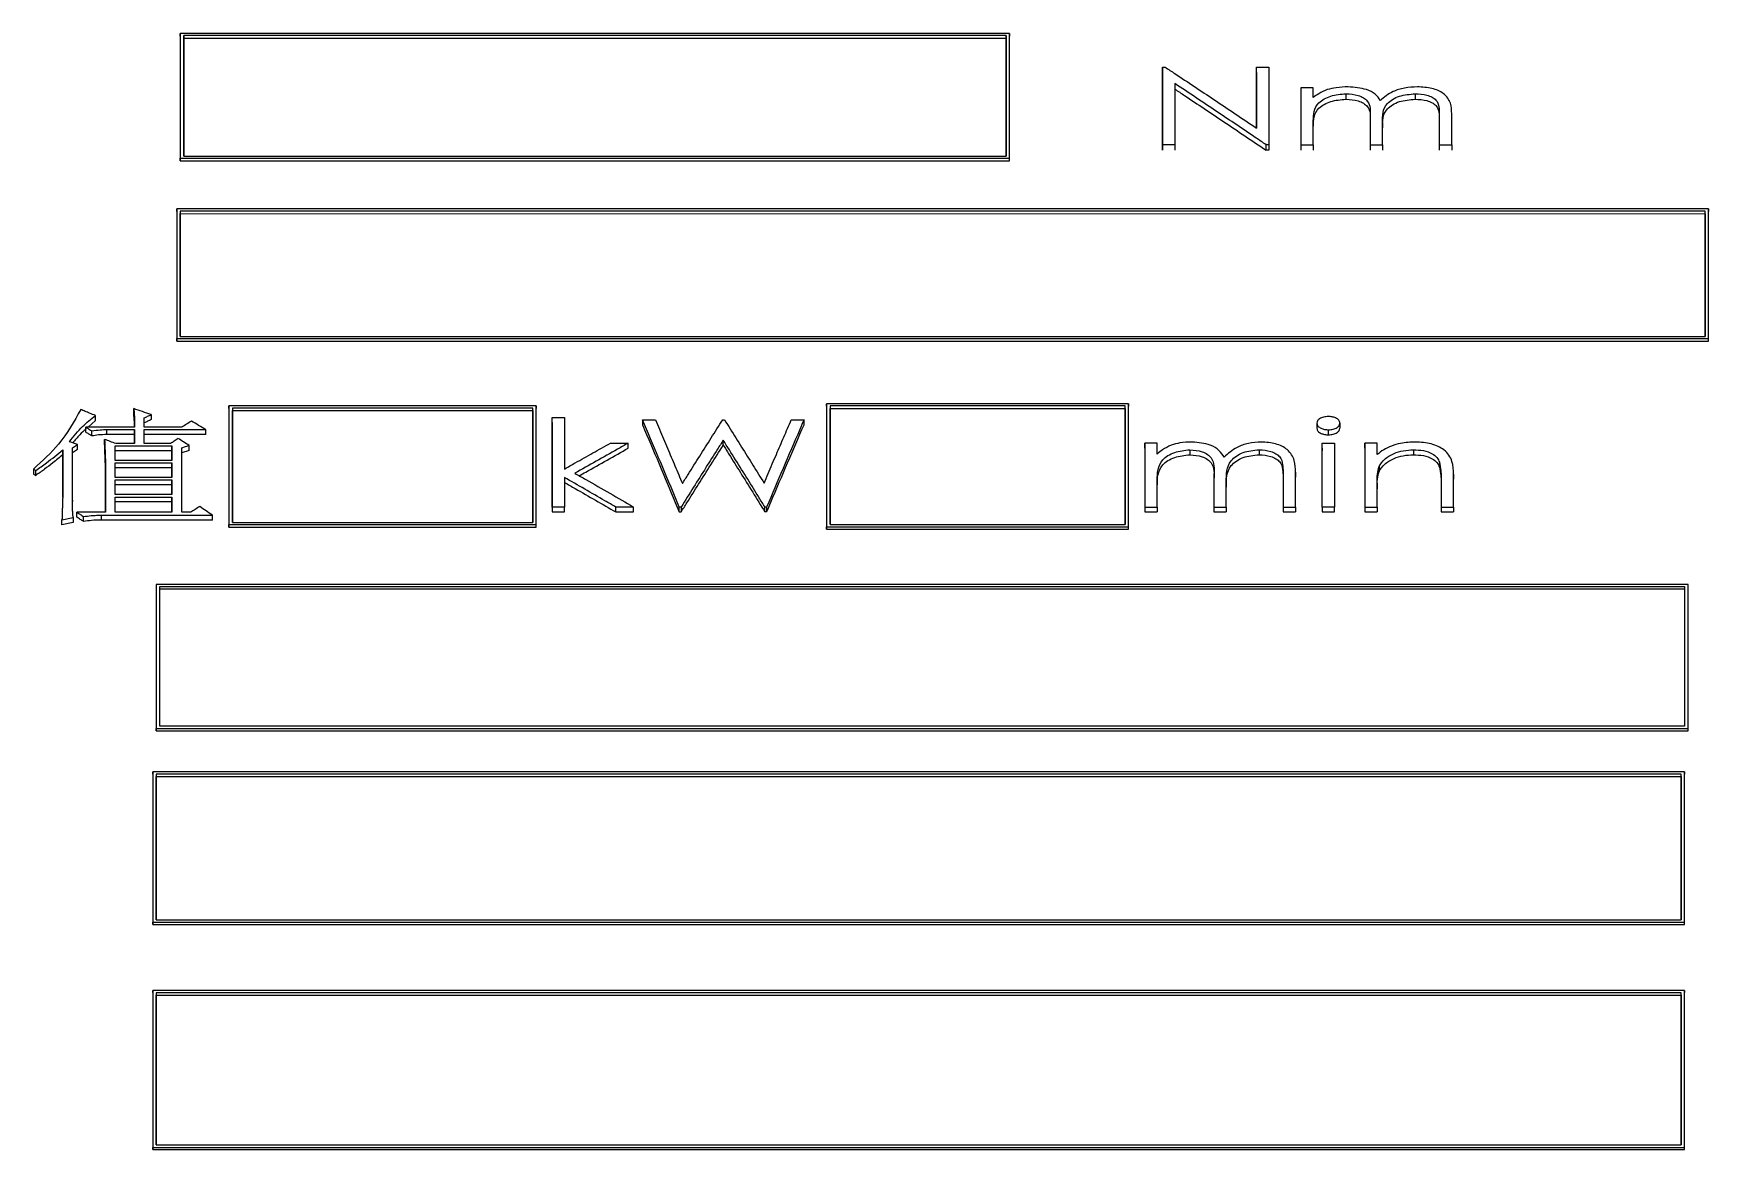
# Model space of a CAD drawing. Header units: millimetres. Extents: x 2278 to 4715, y 679 to 2402.
# Drawn here: x 2837.54 to 2861.74, y 2131.88 to 2148 of the extents above; entities that cross this region are included whole.
import ezdxf

# ---------------------------------------------------------------- set-up
doc = ezdxf.new("R2010")
doc.units = ezdxf.units.MM

msp = doc.modelspace()

# ---------------------------------------------------------------- linework, layer by layer
at = {"color": 7, "linetype": 'Continuous', "lineweight": 25}
for p, q in [((2839.656, 2147.962), (2839.656, 2148.002)), ((2851.638, 2148.002), (2839.656, 2148.002)), ((2839.656, 2147.962), (2839.656, 2146.165)), ((2851.588, 2147.975), (2839.706, 2147.975)), ((2839.706, 2147.935), (2839.706, 2147.975)), ((2839.706, 2147.935), (2851.588, 2147.935)), ((2851.588, 2147.975), (2851.588, 2147.935)), ((2851.638, 2148.002), (2851.638, 2147.962)), ((2851.638, 2146.164), (2851.638, 2147.962)), ((2853.848, 2146.395), (2853.848, 2147.516)), ((2853.848, 2147.516), (2853.848, 2147.437)), ((2853.848, 2147.516), (2853.886, 2147.516)), ((2853.848, 2147.437), (2853.848, 2146.317)), ((2855.207, 2146.636), (2855.207, 2147.516)), ((2855.207, 2147.516), (2855.386, 2147.516)), ((2855.207, 2147.437), (2855.207, 2147.516)), ((2855.207, 2147.437), (2855.207, 2146.636)), ((2855.386, 2147.516), (2855.386, 2146.395)), ((2854.028, 2147.278), (2854.028, 2146.395)), ((2855.848, 2147.218), (2855.848, 2146.395)), ((2855.848, 2147.218), (2855.848, 2147.139)), ((2856.028, 2147.218), (2855.848, 2147.218)), ((2855.848, 2147.139), (2855.848, 2146.317)), ((2856.028, 2147.076), (2856.028, 2147.218)), ((2856.5, 2147.132), (2856.5, 2147.053)), ((2857.501, 2147.132), (2857.501, 2147.053)), ((2856.028, 2146.395), (2856.028, 2146.743)), ((2856.028, 2146.743), (2856.028, 2146.665)), ((2856.848, 2146.815), (2856.848, 2146.395)), ((2856.848, 2146.815), (2856.848, 2146.737)), ((2857.028, 2146.395), (2857.028, 2146.717)), ((2857.028, 2146.717), (2857.028, 2146.639)), ((2857.848, 2146.843), (2857.848, 2146.395)), ((2857.848, 2146.843), (2857.848, 2146.765)), ((2857.848, 2146.765), (2857.848, 2146.317)), ((2858.028, 2146.395), (2858.028, 2146.843)), ((2858.028, 2146.765), (2858.028, 2146.843)), ((2853.848, 2146.317), (2853.848, 2146.395)), ((2854.028, 2146.395), (2853.848, 2146.395)), ((2854.028, 2146.395), (2854.028, 2146.317)), ((2855.346, 2146.317), (2855.346, 2146.395)), ((2855.386, 2146.395), (2855.346, 2146.395)), ((2855.386, 2146.395), (2855.386, 2146.317)), ((2855.848, 2146.395), (2855.848, 2146.317)), ((2855.848, 2146.395), (2856.028, 2146.395)), ((2856.028, 2146.395), (2856.028, 2146.317)), ((2856.848, 2146.395), (2856.848, 2146.317)), ((2856.848, 2146.395), (2857.028, 2146.395)), ((2857.028, 2146.395), (2857.028, 2146.317)), ((2857.848, 2146.395), (2857.848, 2146.317)), ((2857.848, 2146.395), (2858.028, 2146.395)), ((2858.028, 2146.395), (2858.028, 2146.317)), ((2839.656, 2146.165), (2839.656, 2146.203)), ((2839.656, 2146.203), (2851.638, 2146.203)), ((2839.656, 2146.165), (2851.638, 2146.164)), ((2839.706, 2146.232), (2851.588, 2146.231)), ((2851.638, 2146.164), (2851.638, 2146.203)), ((2855.386, 2146.317), (2855.346, 2146.317)), ((2839.606, 2145.429), (2839.606, 2145.467)), ((2861.739, 2145.467), (2839.606, 2145.467)), ((2861.689, 2145.438), (2839.656, 2145.438)), ((2839.656, 2145.4), (2861.689, 2145.399)), ((2861.689, 2145.399), (2861.689, 2145.438)), ((2861.739, 2145.467), (2861.739, 2145.429)), ((2861.739, 2143.559), (2861.739, 2145.429)), ((2839.606, 2144.047), (2839.606, 2143.559)), ((2839.606, 2143.559), (2839.606, 2143.596)), ((2839.606, 2143.596), (2861.739, 2143.596)), ((2839.606, 2143.559), (2861.739, 2143.559)), ((2839.656, 2143.626), (2861.689, 2143.626)), ((2861.739, 2143.559), (2861.739, 2143.596)), ((2838.985, 2142.511), (2838.985, 2142.584)), ((2839.233, 2142.497), (2839.233, 2142.424)), ((2840.359, 2142.587), (2840.359, 2142.623)), ((2840.359, 2142.623), (2840.359, 2140.908)), ((2844.799, 2142.623), (2840.359, 2142.623)), ((2840.359, 2142.587), (2840.359, 2140.873)), ((2844.749, 2142.592), (2840.409, 2142.592)), ((2840.409, 2142.592), (2840.409, 2140.94)), ((2840.409, 2140.94), (2840.409, 2142.556)), ((2840.409, 2142.556), (2844.749, 2142.556)), ((2844.749, 2140.94), (2844.749, 2142.592)), ((2844.749, 2142.556), (2844.749, 2142.592)), ((2844.749, 2142.556), (2844.749, 2140.94)), ((2844.799, 2140.908), (2844.799, 2142.623)), ((2844.799, 2142.623), (2844.799, 2142.587)), ((2844.799, 2140.873), (2844.799, 2142.587)), ((2848.996, 2142.618), (2848.996, 2142.654)), ((2848.996, 2142.654), (2848.996, 2140.876)), ((2853.358, 2142.654), (2848.996, 2142.654)), ((2848.996, 2142.618), (2848.996, 2140.841)), ((2853.308, 2142.623), (2849.046, 2142.623)), ((2849.046, 2142.623), (2849.046, 2140.908)), ((2849.046, 2140.908), (2849.046, 2142.587)), ((2849.046, 2142.587), (2853.308, 2142.587)), ((2853.308, 2140.908), (2853.308, 2142.623)), ((2853.308, 2142.587), (2853.308, 2142.623)), ((2853.308, 2142.587), (2853.308, 2140.908)), ((2853.358, 2140.876), (2853.358, 2142.654)), ((2853.358, 2142.654), (2853.358, 2142.617)), ((2853.358, 2140.841), (2853.358, 2142.617)), ((2838.995, 2142.315), (2838.292, 2142.315)), ((2838.292, 2142.242), (2838.292, 2142.315)), ((2838.433, 2142.41), (2838.326, 2142.315)), ((2838.379, 2142.188), (2838.379, 2142.261)), ((2838.433, 2142.41), (2838.433, 2142.483)), ((2838.595, 2142.281), (2838.995, 2142.281)), ((2838.595, 2142.209), (2838.595, 2142.281)), ((2838.995, 2142.281), (2838.995, 2142.078)), ((2838.995, 2142.209), (2838.995, 2142.281)), ((2839.136, 2142.315), (2839.136, 2142.449)), ((2839.677, 2142.315), (2839.136, 2142.315)), ((2839.136, 2142.281), (2840.023, 2142.281)), ((2839.136, 2142.078), (2839.136, 2142.281)), ((2840.023, 2142.209), (2840.023, 2142.281)), ((2845.028, 2141.162), (2845.028, 2142.454)), ((2845.028, 2142.381), (2845.028, 2142.454)), ((2845.028, 2142.454), (2845.207, 2142.454)), ((2845.028, 2142.381), (2845.028, 2141.091)), ((2845.207, 2142.454), (2845.207, 2141.711)), ((2846.335, 2142.422), (2846.335, 2142.349)), ((2846.335, 2142.422), (2846.521, 2142.422)), ((2847.494, 2142.422), (2847.52, 2142.422)), ((2848.485, 2142.422), (2848.669, 2142.422)), ((2848.669, 2142.349), (2848.669, 2142.422)), ((2856.079, 2142.373), (2856.079, 2142.301)), ((2856.245, 2142.278), (2856.245, 2142.205)), ((2856.412, 2142.373), (2856.412, 2142.301)), ((2838.098, 2142.017), (2838.173, 2142.064)), ((2838.098, 2141.334), (2838.098, 2142.017)), ((2838.173, 2141.992), (2838.173, 2142.064)), ((2838.563, 2142.067), (2838.563, 2142.139)), ((2838.995, 2142.209), (2838.595, 2142.209)), ((2838.714, 2142.044), (2839.536, 2142.044)), ((2838.714, 2141.833), (2838.714, 2142.044)), ((2838.995, 2142.078), (2838.725, 2142.078)), ((2838.995, 2142.078), (2838.995, 2142.209)), ((2840.023, 2142.209), (2839.136, 2142.209)), ((2839.515, 2142.078), (2839.136, 2142.078)), ((2839.536, 2142.044), (2839.536, 2141.833)), ((2839.536, 2141.972), (2839.536, 2142.044)), ((2839.677, 2141.086), (2839.677, 2142.017)), ((2839.785, 2141.979), (2839.785, 2142.051)), ((2845.872, 2142.085), (2846.13, 2142.085)), ((2846.13, 2142.013), (2846.13, 2142.085)), ((2847.502, 2142.056), (2847.502, 2142.128)), ((2853.592, 2142.085), (2853.592, 2141.162)), ((2853.592, 2142.013), (2853.592, 2142.085)), ((2853.771, 2142.085), (2853.592, 2142.085)), ((2853.592, 2142.013), (2853.592, 2141.091)), ((2853.771, 2141.926), (2853.771, 2142.085)), ((2856.156, 2141.162), (2856.156, 2142.085)), ((2856.156, 2142.013), (2856.156, 2142.085)), ((2856.156, 2142.085), (2856.335, 2142.085)), ((2856.156, 2142.013), (2856.156, 2141.972)), ((2856.335, 2142.085), (2856.335, 2141.162)), ((2856.771, 2142.085), (2856.771, 2141.162)), ((2856.771, 2142.013), (2856.771, 2142.085)), ((2856.951, 2142.085), (2856.771, 2142.085)), ((2856.771, 2142.013), (2856.771, 2141.091)), ((2856.951, 2141.92), (2856.951, 2142.085)), ((2837.957, 2141.99), (2837.957, 2141.306)), ((2837.957, 2141.918), (2837.957, 2141.99)), ((2837.957, 2141.306), (2837.957, 2141.918)), ((2838.173, 2141.992), (2838.098, 2141.945)), ((2838.574, 2141.854), (2838.574, 2141.086)), ((2838.574, 2141.782), (2838.574, 2141.854)), ((2838.574, 2141.086), (2838.574, 2141.782)), ((2839.536, 2141.972), (2838.714, 2141.972)), ((2839.536, 2141.833), (2838.714, 2141.833)), ((2838.714, 2141.799), (2839.536, 2141.799)), ((2838.714, 2141.588), (2838.714, 2141.799)), ((2839.536, 2141.833), (2839.536, 2141.972)), ((2839.536, 2141.799), (2839.536, 2141.588)), ((2839.536, 2141.728), (2839.536, 2141.799)), ((2839.785, 2141.979), (2839.677, 2141.945)), ((2854.244, 2141.989), (2854.244, 2141.917)), ((2855.245, 2141.989), (2855.245, 2141.917)), ((2857.475, 2141.989), (2857.475, 2141.917)), ((2857.852, 2141.808), (2857.852, 2141.736)), ((2837.535, 2141.711), (2837.568, 2141.69)), ((2837.535, 2141.711), (2837.535, 2141.639)), ((2837.535, 2141.639), (2837.568, 2141.619)), ((2837.568, 2141.619), (2837.568, 2141.69)), ((2839.536, 2141.728), (2838.714, 2141.728)), ((2839.536, 2141.588), (2838.714, 2141.588)), ((2838.714, 2141.553), (2839.536, 2141.553)), ((2838.714, 2141.341), (2838.714, 2141.553)), ((2839.536, 2141.588), (2839.536, 2141.728)), ((2839.536, 2141.553), (2839.536, 2141.341)), ((2839.536, 2141.482), (2839.536, 2141.553)), ((2845.207, 2141.589), (2845.207, 2141.162)), ((2853.771, 2141.162), (2853.771, 2141.552)), ((2853.771, 2141.552), (2853.771, 2141.481)), ((2854.592, 2141.633), (2854.592, 2141.162)), ((2854.592, 2141.633), (2854.592, 2141.562)), ((2854.592, 2141.562), (2854.592, 2141.091)), ((2854.771, 2141.162), (2854.771, 2141.523)), ((2854.771, 2141.523), (2854.771, 2141.451)), ((2855.592, 2141.665), (2855.592, 2141.162)), ((2855.592, 2141.665), (2855.592, 2141.593)), ((2855.592, 2141.593), (2855.592, 2141.091)), ((2855.771, 2141.162), (2855.771, 2141.664)), ((2855.771, 2141.664), (2855.771, 2141.592)), ((2856.978, 2141.745), (2856.978, 2141.674)), ((2857.874, 2141.598), (2857.874, 2141.162)), ((2857.874, 2141.598), (2857.874, 2141.527)), ((2857.874, 2141.527), (2857.874, 2141.091)), ((2858.053, 2141.572), (2858.053, 2141.644)), ((2858.053, 2141.162), (2858.053, 2141.635)), ((2858.053, 2141.635), (2858.053, 2141.564)), ((2839.536, 2141.482), (2838.714, 2141.482)), ((2839.536, 2141.341), (2838.714, 2141.341)), ((2838.714, 2141.306), (2839.536, 2141.306)), ((2838.714, 2141.086), (2838.714, 2141.306)), ((2839.536, 2141.341), (2839.536, 2141.482)), ((2839.536, 2141.306), (2839.536, 2141.086)), ((2839.536, 2141.235), (2839.536, 2141.306)), ((2856.951, 2141.507), (2856.951, 2141.435)), ((2856.951, 2141.162), (2856.951, 2141.497)), ((2856.951, 2141.497), (2856.951, 2141.426)), ((2838.098, 2141.263), (2838.098, 2141.243)), ((2838.574, 2141.086), (2838.163, 2141.086)), ((2838.163, 2141.015), (2838.163, 2141.086)), ((2838.52, 2140.973), (2838.52, 2141.044)), ((2839.536, 2141.235), (2838.714, 2141.235)), ((2839.536, 2141.086), (2838.714, 2141.086)), ((2839.536, 2141.086), (2839.536, 2141.235)), ((2839.807, 2141.086), (2839.677, 2141.086)), ((2840.121, 2140.973), (2840.121, 2141.044)), ((2845.028, 2141.162), (2845.028, 2141.091)), ((2845.207, 2141.162), (2845.028, 2141.162)), ((2845.028, 2141.091), (2845.207, 2141.091)), ((2845.207, 2141.091), (2845.207, 2141.162)), ((2845.949, 2141.091), (2845.949, 2141.162)), ((2846.207, 2141.162), (2845.949, 2141.162)), ((2845.949, 2141.091), (2846.207, 2141.091)), ((2846.207, 2141.091), (2846.207, 2141.162)), ((2846.867, 2141.091), (2846.867, 2141.162)), ((2846.893, 2141.162), (2846.867, 2141.162)), ((2846.867, 2141.091), (2846.893, 2141.091)), ((2846.893, 2141.162), (2846.893, 2141.091)), ((2848.104, 2141.091), (2848.104, 2141.162)), ((2848.129, 2141.162), (2848.104, 2141.162)), ((2848.129, 2141.091), (2848.104, 2141.091)), ((2848.129, 2141.162), (2848.129, 2141.091)), ((2853.592, 2141.162), (2853.592, 2141.091)), ((2853.592, 2141.162), (2853.771, 2141.162)), ((2853.592, 2141.091), (2853.771, 2141.091)), ((2853.771, 2141.162), (2853.771, 2141.091)), ((2854.592, 2141.162), (2854.592, 2141.091)), ((2854.592, 2141.162), (2854.771, 2141.162)), ((2854.592, 2141.091), (2854.771, 2141.091)), ((2854.771, 2141.162), (2854.771, 2141.091)), ((2855.592, 2141.162), (2855.592, 2141.091)), ((2855.592, 2141.162), (2855.771, 2141.162)), ((2855.592, 2141.091), (2855.771, 2141.091)), ((2855.771, 2141.162), (2855.771, 2141.091)), ((2856.156, 2141.162), (2856.156, 2141.091)), ((2856.335, 2141.162), (2856.156, 2141.162)), ((2856.156, 2141.139), (2856.156, 2141.091)), ((2856.156, 2141.091), (2856.335, 2141.091)), ((2856.335, 2141.091), (2856.335, 2141.162)), ((2856.771, 2141.162), (2856.771, 2141.091)), ((2856.771, 2141.162), (2856.951, 2141.162)), ((2856.771, 2141.091), (2856.951, 2141.091)), ((2856.951, 2141.162), (2856.951, 2141.091)), ((2857.874, 2141.162), (2857.874, 2141.091)), ((2857.874, 2141.162), (2858.053, 2141.162)), ((2857.874, 2141.091), (2858.053, 2141.091)), ((2858.053, 2141.162), (2858.053, 2141.091)), ((2837.946, 2140.975), (2838.108, 2141.01)), ((2837.946, 2140.904), (2837.946, 2140.975)), ((2838.108, 2140.939), (2837.946, 2140.904)), ((2838.108, 2141.01), (2838.108, 2140.939)), ((2838.26, 2140.953), (2838.26, 2141.024)), ((2840.121, 2140.973), (2838.52, 2140.973)), ((2840.359, 2140.873), (2840.359, 2140.908)), ((2840.359, 2140.908), (2844.799, 2140.908)), ((2840.359, 2140.873), (2844.799, 2140.873)), ((2840.409, 2140.94), (2844.749, 2140.94)), ((2844.799, 2140.873), (2844.799, 2140.908)), ((2848.996, 2140.841), (2848.996, 2140.876)), ((2848.996, 2140.876), (2853.358, 2140.876)), ((2848.996, 2140.841), (2853.358, 2140.841)), ((2849.046, 2140.908), (2853.308, 2140.908)), ((2853.358, 2140.841), (2853.358, 2140.876)), ((2839.31, 2140.045), (2839.31, 2140.01)), ((2861.443, 2140.045), (2839.31, 2140.045)), ((2839.36, 2140.012), (2861.393, 2140.012)), ((2839.36, 2139.978), (2861.393, 2139.978)), ((2861.393, 2140.012), (2861.393, 2139.978)), ((2861.443, 2140.01), (2861.443, 2140.045)), ((2861.443, 2137.928), (2861.443, 2140.01)), ((2839.31, 2138.97), (2839.31, 2137.928)), ((2839.31, 2137.928), (2839.31, 2137.962)), ((2839.31, 2137.962), (2861.443, 2137.962)), ((2839.31, 2137.928), (2861.443, 2137.928)), ((2861.393, 2137.995), (2839.36, 2137.996)), ((2861.443, 2137.928), (2861.443, 2137.962)), ((2839.26, 2137.305), (2839.26, 2137.338)), ((2861.393, 2137.338), (2839.26, 2137.338)), ((2861.343, 2137.304), (2839.31, 2137.304)), ((2839.31, 2137.304), (2839.31, 2137.271)), ((2839.31, 2137.271), (2861.343, 2137.271)), ((2861.343, 2137.271), (2861.343, 2137.304)), ((2861.393, 2137.338), (2861.393, 2137.305)), ((2861.393, 2135.133), (2861.393, 2137.305)), ((2839.26, 2136.219), (2839.26, 2135.133)), ((2839.26, 2135.133), (2839.26, 2135.164)), ((2839.26, 2135.164), (2861.393, 2135.164)), ((2839.26, 2135.133), (2861.393, 2135.133)), ((2839.31, 2135.199), (2861.343, 2135.199)), ((2861.393, 2135.133), (2861.393, 2135.164)), ((2861.393, 2134.18), (2839.26, 2134.18)), ((2839.26, 2134.149), (2839.26, 2134.18)), ((2861.343, 2134.144), (2839.31, 2134.144)), ((2839.31, 2134.144), (2839.31, 2134.113)), ((2839.31, 2134.113), (2861.343, 2134.113)), ((2861.343, 2134.113), (2861.343, 2134.144)), ((2861.393, 2134.18), (2861.393, 2134.149)), ((2861.393, 2131.882), (2861.393, 2134.149)), ((2839.26, 2132.195), (2839.26, 2131.882)), ((2839.26, 2131.911), (2861.393, 2131.911)), ((2839.26, 2131.882), (2839.26, 2131.911)), ((2839.26, 2131.882), (2861.393, 2131.882)), ((2839.31, 2131.947), (2861.343, 2131.947)), ((2861.393, 2131.882), (2861.393, 2131.911))]:
    msp.add_line(p, q, dxfattribs=at)
at = {"color": 7, "linetype": 'Continuous', "lineweight": 25, "flags": 128}
for points in [[(2838.173, 2142.064), (2838.129, 2142.08), (2838.091, 2142.092), (2838.054, 2142.105)], [(2839.677, 2142.017), (2839.731, 2142.034), (2839.785, 2142.051)], [(2838.52, 2141.044), (2839.114, 2141.044), (2840.121, 2141.044)]]:
    msp.add_lwpolyline(points, dxfattribs=at)
at = {"color": 7, "linetype": 'Continuous', "lineweight": 25}
for points, knots in [([(2839.656, 2148.002), (2839.656, 2147.826), (2839.656, 2147.473), (2839.656, 2146.875), (2839.656, 2146.447), (2839.656, 2146.203)], [0, 0, 0, 0, 0.300085, 0.60017, 1, 1, 1, 1]), ([(2839.706, 2147.975), (2839.706, 2147.798), (2839.706, 2147.445), (2839.706, 2146.865), (2839.706, 2146.457), (2839.706, 2146.232)], [0, 0, 0, 0, 0.30968, 0.61936, 1, 1, 1, 1]), ([(2839.706, 2146.232), (2839.706, 2146.367), (2839.706, 2146.65), (2839.706, 2147.221), (2839.706, 2147.649), (2839.706, 2147.935)], [0, 0, 0, 0, 0.2332649, 0.4889095, 1, 1, 1, 1]), ([(2851.588, 2146.231), (2851.588, 2146.415), (2851.588, 2146.781), (2851.588, 2147.364), (2851.588, 2147.757), (2851.588, 2147.975)], [0, 0, 0, 0, 0.30968, 0.619361, 1, 1, 1, 1]), ([(2851.588, 2147.935), (2851.588, 2147.792), (2851.588, 2147.508), (2851.588, 2146.943), (2851.588, 2146.514), (2851.588, 2146.231)], [0, 0, 0, 0, 0.255678, 0.511356, 1, 1, 1, 1]), ([(2851.638, 2146.203), (2851.638, 2146.386), (2851.638, 2146.753), (2851.638, 2147.355), (2851.638, 2147.766), (2851.638, 2148.002)], [0, 0, 0, 0, 0.300085, 0.600171, 1, 1, 1, 1]), ([(2853.886, 2147.516), (2853.933, 2147.485), (2854.168, 2147.33), (2854.609, 2147.038), (2855.002, 2146.774), (2855.207, 2146.636)], [0, 0, 0, 0, 0.1070086, 0.5350447, 1, 1, 1, 1]), ([(2855.346, 2146.395), (2855.298, 2146.427), (2855.063, 2146.586), (2854.624, 2146.882), (2854.231, 2147.143), (2854.028, 2147.278)], [0, 0, 0, 0, 0.107249, 0.536248, 1, 1, 1, 1]), ([(2854.028, 2147.199), (2854.075, 2147.168), (2854.31, 2147.012), (2854.75, 2146.719), (2855.142, 2146.454), (2855.346, 2146.317)], [0, 0, 0, 0, 0.107324, 0.536623, 1, 1, 1, 1]), ([(2856.23, 2147.191), (2856.187, 2147.172), (2856.111, 2147.14), (2856.053, 2147.095), (2856.028, 2147.076)], [0, 0, 0, 0, 0.564241, 1, 1, 1, 1]), ([(2856.028, 2146.743), (2856.029, 2146.788), (2856.032, 2146.876), (2856.083, 2146.988), (2856.182, 2147.059), (2856.309, 2147.115), (2856.424, 2147.125), (2856.5, 2147.132)], [0, 0, 0, 0, 0.241252, 0.483375, 0.613284, 0.746483, 1, 1, 1, 1]), ([(2856.531, 2147.232), (2856.473, 2147.23), (2856.369, 2147.226), (2856.272, 2147.201), (2856.23, 2147.191)], [0, 0, 0, 0, 0.562438, 1, 1, 1, 1]), ([(2856.5, 2147.132), (2856.562, 2147.128), (2856.655, 2147.121), (2856.757, 2147.076), (2856.859, 2146.984), (2856.853, 2146.89), (2856.848, 2146.815)], [0, 0, 0, 0, 0.254867, 0.388287, 0.517309, 1, 1, 1, 1]), ([(2856.997, 2147.035), (2856.975, 2147.066), (2856.932, 2147.129), (2856.772, 2147.213), (2856.623, 2147.224), (2856.531, 2147.232)], [0, 0, 0, 0, 0.269907, 0.547967, 1, 1, 1, 1]), ([(2857.533, 2147.232), (2857.47, 2147.228), (2857.346, 2147.221), (2857.146, 2147.159), (2857.053, 2147.081), (2856.997, 2147.035)], [0, 0, 0, 0, 0.288581, 0.57183, 1, 1, 1, 1]), ([(2857.028, 2146.717), (2857.027, 2146.814), (2857.026, 2146.938), (2857.17, 2147.053), (2857.3, 2147.114), (2857.422, 2147.125), (2857.501, 2147.132)], [0, 0, 0, 0, 0.4821882, 0.6120908, 0.745518, 1, 1, 1, 1]), ([(2857.501, 2147.132), (2857.559, 2147.128), (2857.647, 2147.123), (2857.747, 2147.084), (2857.822, 2147.03), (2857.846, 2146.943), (2857.847, 2146.876), (2857.848, 2146.843)], [0, 0, 0, 0, 0.254576, 0.388176, 0.517715, 0.758814, 1, 1, 1, 1]), ([(2858.028, 2146.843), (2858.026, 2146.894), (2858.023, 2146.996), (2857.934, 2147.136), (2857.743, 2147.219), (2857.604, 2147.227), (2857.533, 2147.232)], [0, 0, 0, 0, 0.2706011, 0.5427955, 0.7675494, 1, 1, 1, 1]), ([(2856.028, 2146.665), (2856.029, 2146.709), (2856.032, 2146.798), (2856.083, 2146.91), (2856.182, 2146.98), (2856.309, 2147.036), (2856.424, 2147.046), (2856.5, 2147.053)], [0, 0, 0, 0, 0.241124, 0.483152, 0.613062, 0.746307, 1, 1, 1, 1]), ([(2856.5, 2147.053), (2856.562, 2147.049), (2856.655, 2147.042), (2856.757, 2146.997), (2856.859, 2146.905), (2856.853, 2146.811), (2856.848, 2146.737)], [0, 0, 0, 0, 0.255063, 0.388534, 0.517551, 1, 1, 1, 1]), ([(2857.028, 2146.639), (2857.027, 2146.736), (2857.026, 2146.86), (2857.17, 2146.975), (2857.3, 2147.036), (2857.422, 2147.046), (2857.501, 2147.053)], [0, 0, 0, 0, 0.481962, 0.611863, 0.745335, 1, 1, 1, 1]), ([(2857.501, 2147.053), (2857.559, 2147.05), (2857.647, 2147.045), (2857.747, 2147.005), (2857.822, 2146.951), (2857.846, 2146.864), (2857.847, 2146.798), (2857.848, 2146.765)], [0, 0, 0, 0, 0.254766, 0.388422, 0.517965, 0.75895, 1, 1, 1, 1]), ([(2839.606, 2145.467), (2839.606, 2145.283), (2839.606, 2144.915), (2839.606, 2144.293), (2839.606, 2143.85), (2839.606, 2143.596)], [0, 0, 0, 0, 0.300081, 0.600162, 1, 1, 1, 1]), ([(2839.656, 2145.438), (2839.656, 2145.254), (2839.656, 2144.886), (2839.656, 2144.283), (2839.656, 2143.86), (2839.656, 2143.626)], [0, 0, 0, 0, 0.309921, 0.619841, 1, 1, 1, 1]), ([(2839.656, 2143.626), (2839.656, 2143.768), (2839.656, 2144.062), (2839.656, 2144.657), (2839.656, 2145.103), (2839.656, 2145.4)], [0, 0, 0, 0, 0.234587, 0.489783, 1, 1, 1, 1]), ([(2861.689, 2143.626), (2861.689, 2143.817), (2861.689, 2144.197), (2861.689, 2144.802), (2861.689, 2145.212), (2861.689, 2145.438)], [0, 0, 0, 0, 0.3099213, 0.6198426, 1, 1, 1, 1]), ([(2861.689, 2145.399), (2861.689, 2145.251), (2861.689, 2144.955), (2861.689, 2144.367), (2861.689, 2143.92), (2861.689, 2143.626)], [0, 0, 0, 0, 0.255222, 0.510444, 1, 1, 1, 1]), ([(2861.739, 2143.596), (2861.739, 2143.786), (2861.739, 2144.167), (2861.739, 2144.792), (2861.739, 2145.222), (2861.739, 2145.467)], [0, 0, 0, 0, 0.300082, 0.600163, 1, 1, 1, 1]), ([(2838.217, 2142.57), (2838.122, 2142.4), (2837.952, 2142.092), (2837.663, 2141.828), (2837.535, 2141.711)], [0, 0, 0, 0, 0.556051, 1, 1, 1, 1]), ([(2838.433, 2142.483), (2838.404, 2142.495), (2838.353, 2142.515), (2838.281, 2142.544), (2838.238, 2142.562), (2838.217, 2142.57)], [0, 0, 0, 0, 0.402372, 0.701186, 1, 1, 1, 1]), ([(2838.985, 2142.584), (2838.987, 2142.559), (2838.991, 2142.51), (2838.995, 2142.42), (2838.995, 2142.355), (2838.995, 2142.315)], [0, 0, 0, 0, 0.276869, 0.553757, 1, 1, 1, 1]), ([(2839.233, 2142.497), (2839.192, 2142.511), (2839.109, 2142.54), (2839.026, 2142.569), (2838.985, 2142.584)], [0, 0, 0, 0, 0.499999, 1, 1, 1, 1]), ([(2838.995, 2142.315), (2838.995, 2142.315), (2838.994, 2142.341), (2838.993, 2142.407), (2838.988, 2142.471), (2838.985, 2142.511)], [0, 0, 0, 0, 0.01134, 0.390566, 1, 1, 1, 1]), ([(2839.136, 2142.449), (2839.152, 2142.457), (2839.185, 2142.473), (2839.217, 2142.489), (2839.233, 2142.497)], [0, 0, 0, 0, 0.500001, 1, 1, 1, 1]), ([(2838.054, 2142.105), (2838.114, 2142.181), (2838.22, 2142.317), (2838.368, 2142.432), (2838.433, 2142.483)], [0, 0, 0, 0, 0.5582906, 1, 1, 1, 1]), ([(2838.292, 2142.284), (2838.262, 2142.259), (2838.191, 2142.198), (2838.135, 2142.129), (2838.103, 2142.089)], [0, 0, 0, 0, 0.417891, 1, 1, 1, 1]), ([(2838.292, 2142.315), (2838.307, 2142.306), (2838.336, 2142.288), (2838.364, 2142.27), (2838.379, 2142.261)], [0, 0, 0, 0, 0.5, 1, 1, 1, 1]), ([(2838.379, 2142.261), (2838.419, 2142.267), (2838.49, 2142.279), (2838.563, 2142.28), (2838.595, 2142.281)], [0, 0, 0, 0, 0.558835, 1, 1, 1, 1]), ([(2839.233, 2142.424), (2839.217, 2142.416), (2839.185, 2142.4), (2839.152, 2142.385), (2839.136, 2142.377)], [0, 0, 0, 0, 0.5, 1, 1, 1, 1]), ([(2839.818, 2142.402), (2839.794, 2142.388), (2839.747, 2142.359), (2839.7, 2142.329), (2839.677, 2142.315)], [0, 0, 0, 0, 0.499999, 1, 1, 1, 1]), ([(2840.023, 2142.281), (2839.989, 2142.301), (2839.92, 2142.342), (2839.852, 2142.382), (2839.818, 2142.402)], [0, 0, 0, 0, 0.5, 1, 1, 1, 1]), ([(2846.867, 2141.162), (2846.847, 2141.209), (2846.748, 2141.448), (2846.57, 2141.87), (2846.413, 2142.24), (2846.335, 2142.422)], [0, 0, 0, 0, 0.1124832, 0.5624214, 1, 1, 1, 1]), ([(2846.335, 2142.349), (2846.355, 2142.302), (2846.455, 2142.069), (2846.632, 2141.651), (2846.79, 2141.276), (2846.867, 2141.091)], [0, 0, 0, 0, 0.112618, 0.563095, 1, 1, 1, 1]), ([(2846.521, 2142.422), (2846.54, 2142.376), (2846.599, 2142.239), (2846.693, 2142.018), (2846.804, 2141.756), (2846.876, 2141.586), (2846.912, 2141.501)], [0, 0, 0, 0, 0.149662, 0.448988, 0.724491, 1, 1, 1, 1]), ([(2846.912, 2141.501), (2846.94, 2141.545), (2847.023, 2141.678), (2847.162, 2141.898), (2847.328, 2142.161), (2847.439, 2142.335), (2847.494, 2142.422)], [0, 0, 0, 0, 0.14292, 0.42876, 0.714377, 1, 1, 1, 1]), ([(2847.52, 2142.422), (2847.548, 2142.378), (2847.63, 2142.247), (2847.766, 2142.03), (2847.929, 2141.768), (2848.038, 2141.594), (2848.092, 2141.507)], [0, 0, 0, 0, 0.1441148, 0.4323449, 0.7161696, 1, 1, 1, 1]), ([(2848.092, 2141.507), (2848.111, 2141.553), (2848.171, 2141.692), (2848.266, 2141.914), (2848.377, 2142.173), (2848.449, 2142.339), (2848.485, 2142.422)], [0, 0, 0, 0, 0.150485, 0.451455, 0.725725, 1, 1, 1, 1]), ([(2848.669, 2142.422), (2848.648, 2142.375), (2848.547, 2142.142), (2848.368, 2141.724), (2848.208, 2141.347), (2848.129, 2141.162)], [0, 0, 0, 0, 0.112359, 0.561802, 1, 1, 1, 1]), ([(2848.129, 2141.091), (2848.15, 2141.138), (2848.251, 2141.377), (2848.43, 2141.798), (2848.59, 2142.167), (2848.669, 2142.349)], [0, 0, 0, 0, 0.112494, 0.562474, 1, 1, 1, 1]), ([(2856.245, 2142.469), (2856.221, 2142.468), (2856.175, 2142.465), (2856.121, 2142.44), (2856.085, 2142.408), (2856.081, 2142.385), (2856.079, 2142.373)], [0, 0, 0, 0, 0.2917, 0.575641, 0.790759, 1, 1, 1, 1]), ([(2856.079, 2142.373), (2856.082, 2142.359), (2856.09, 2142.329), (2856.137, 2142.299), (2856.19, 2142.28), (2856.226, 2142.279), (2856.245, 2142.278)], [0, 0, 0, 0, 0.266105, 0.543473, 0.769717, 1, 1, 1, 1]), ([(2856.079, 2142.301), (2856.082, 2142.286), (2856.09, 2142.256), (2856.137, 2142.226), (2856.19, 2142.208), (2856.226, 2142.206), (2856.245, 2142.205)], [0, 0, 0, 0, 0.2659349, 0.5432745, 0.7695921, 1, 1, 1, 1]), ([(2856.412, 2142.373), (2856.409, 2142.388), (2856.402, 2142.419), (2856.354, 2142.449), (2856.3, 2142.467), (2856.263, 2142.469), (2856.245, 2142.469)], [0, 0, 0, 0, 0.266167, 0.543432, 0.769604, 1, 1, 1, 1]), ([(2856.245, 2142.278), (2856.268, 2142.279), (2856.315, 2142.282), (2856.369, 2142.307), (2856.406, 2142.338), (2856.41, 2142.362), (2856.412, 2142.373)], [0, 0, 0, 0, 0.291686, 0.575696, 0.790918, 1, 1, 1, 1]), ([(2856.245, 2142.205), (2856.268, 2142.207), (2856.315, 2142.21), (2856.369, 2142.234), (2856.406, 2142.266), (2856.41, 2142.289), (2856.412, 2142.301)], [0, 0, 0, 0, 0.291838, 0.575901, 0.791061, 1, 1, 1, 1]), ([(2838.379, 2142.188), (2838.364, 2142.197), (2838.336, 2142.215), (2838.307, 2142.233), (2838.292, 2142.242)], [0, 0, 0, 0, 0.500002, 1, 1, 1, 1]), ([(2838.595, 2142.209), (2838.554, 2142.208), (2838.481, 2142.206), (2838.41, 2142.194), (2838.379, 2142.188)], [0, 0, 0, 0, 0.561085, 1, 1, 1, 1]), ([(2838.563, 2142.139), (2838.563, 2142.137), (2838.563, 2142.132), (2838.563, 2142.127), (2838.563, 2142.123), (2838.564, 2142.118), (2838.564, 2142.114), (2838.564, 2142.11), (2838.564, 2142.105), (2838.564, 2142.101), (2838.564, 2142.097), (2838.565, 2142.092), (2838.565, 2142.088), (2838.565, 2142.083), (2838.565, 2142.078), (2838.565, 2142.074), (2838.565, 2142.07), (2838.566, 2142.062), (2838.566, 2142.053), (2838.566, 2142.045), (2838.567, 2142.036), (2838.567, 2142.027), (2838.567, 2142.019), (2838.568, 2142.01), (2838.568, 2142.001), (2838.568, 2141.99), (2838.569, 2141.982), (2838.569, 2141.973), (2838.569, 2141.964), (2838.57, 2141.956), (2838.57, 2141.947), (2838.57, 2141.938), (2838.571, 2141.929), (2838.571, 2141.921), (2838.571, 2141.914), (2838.572, 2141.908), (2838.572, 2141.901), (2838.572, 2141.896), (2838.572, 2141.891), (2838.572, 2141.887), (2838.573, 2141.883), (2838.573, 2141.878), (2838.573, 2141.874), (2838.573, 2141.87), (2838.573, 2141.864), (2838.573, 2141.86), (2838.574, 2141.856), (2838.574, 2141.854)], [0, 0, 0, 0, 0.0228582, 0.0457162, 0.0571452, 0.0685742, 0.0914321, 0.1028611, 0.1142901, 0.1371481, 0.1485771, 0.1600061, 0.1828641, 0.1942931, 0.217151, 0.22858, 0.240009, 0.262867, 0.308583, 0.3314409, 0.3542989, 0.4000149, 0.4228729, 0.4457309, 0.4914468, 0.5143048, 0.5600208, 0.5828788, 0.6057367, 0.6514527, 0.6743107, 0.6971687, 0.7428846, 0.7657426, 0.7886006, 0.8114586, 0.8343166, 0.8571745, 0.8686035, 0.8800325, 0.9028905, 0.9143195, 0.9257485, 0.9486065, 0.9600355, 0.9800177, 1, 1, 1, 1]), ([(2838.725, 2142.078), (2838.698, 2142.088), (2838.644, 2142.109), (2838.59, 2142.129), (2838.563, 2142.139)], [0, 0, 0, 0, 0.5, 1, 1, 1, 1]), ([(2838.574, 2141.782), (2838.572, 2141.817), (2838.57, 2141.882), (2838.566, 2141.977), (2838.564, 2142.037), (2838.563, 2142.067)], [0, 0, 0, 0, 0.366196, 0.683098, 1, 1, 1, 1]), ([(2839.623, 2142.153), (2839.605, 2142.14), (2839.569, 2142.115), (2839.533, 2142.09), (2839.515, 2142.078)], [0, 0, 0, 0, 0.499999, 1, 1, 1, 1]), ([(2839.785, 2142.051), (2839.758, 2142.068), (2839.704, 2142.102), (2839.65, 2142.136), (2839.623, 2142.153)], [0, 0, 0, 0, 0.499999, 1, 1, 1, 1]), ([(2845.207, 2141.711), (2845.259, 2141.74), (2845.396, 2141.818), (2845.618, 2141.943), (2845.787, 2142.038), (2845.872, 2142.085)], [0, 0, 0, 0, 0.2361126, 0.6180558, 1, 1, 1, 1]), ([(2846.13, 2142.085), (2846.078, 2142.056), (2845.923, 2141.969), (2845.666, 2141.824), (2845.461, 2141.708), (2845.358, 2141.65)], [0, 0, 0, 0, 0.203788, 0.601893, 1, 1, 1, 1]), ([(2845.421, 2141.614), (2845.453, 2141.632), (2845.587, 2141.707), (2845.823, 2141.841), (2846.028, 2141.956), (2846.13, 2142.013)], [0, 0, 0, 0, 0.133273, 0.566636, 1, 1, 1, 1]), ([(2847.502, 2142.128), (2847.474, 2142.084), (2847.39, 2141.953), (2847.247, 2141.726), (2847.072, 2141.448), (2846.953, 2141.257), (2846.893, 2141.162)], [0, 0, 0, 0, 0.13729, 0.411869, 0.705931, 1, 1, 1, 1]), ([(2846.893, 2141.091), (2846.921, 2141.135), (2847.005, 2141.269), (2847.148, 2141.497), (2847.323, 2141.774), (2847.442, 2141.962), (2847.502, 2142.056)], [0, 0, 0, 0, 0.1374393, 0.4123184, 0.7061558, 1, 1, 1, 1]), ([(2848.104, 2141.162), (2848.076, 2141.206), (2847.993, 2141.34), (2847.852, 2141.569), (2847.679, 2141.846), (2847.561, 2142.034), (2847.502, 2142.128)], [0, 0, 0, 0, 0.137552, 0.412656, 0.706324, 1, 1, 1, 1]), ([(2847.502, 2142.056), (2847.53, 2142.012), (2847.612, 2141.88), (2847.754, 2141.654), (2847.927, 2141.376), (2848.045, 2141.186), (2848.104, 2141.091)], [0, 0, 0, 0, 0.137702, 0.413107, 0.70655, 1, 1, 1, 1]), ([(2853.974, 2142.055), (2853.931, 2142.034), (2853.855, 2141.998), (2853.796, 2141.948), (2853.771, 2141.926)], [0, 0, 0, 0, 0.564241, 1, 1, 1, 1]), ([(2854.275, 2142.101), (2854.216, 2142.099), (2854.112, 2142.095), (2854.016, 2142.067), (2853.974, 2142.055)], [0, 0, 0, 0, 0.562438, 1, 1, 1, 1]), ([(2854.74, 2141.88), (2854.719, 2141.915), (2854.675, 2141.986), (2854.515, 2142.08), (2854.367, 2142.093), (2854.275, 2142.101)], [0, 0, 0, 0, 0.269907, 0.547967, 1, 1, 1, 1]), ([(2855.276, 2142.101), (2855.214, 2142.097), (2855.089, 2142.09), (2854.89, 2142.019), (2854.796, 2141.932), (2854.74, 2141.88)], [0, 0, 0, 0, 0.288581, 0.57183, 1, 1, 1, 1]), ([(2855.771, 2141.664), (2855.77, 2141.721), (2855.767, 2141.836), (2855.677, 2141.993), (2855.487, 2142.087), (2855.347, 2142.097), (2855.276, 2142.101)], [0, 0, 0, 0, 0.270601, 0.542796, 0.767549, 1, 1, 1, 1]), ([(2857.507, 2142.101), (2857.433, 2142.098), (2857.312, 2142.091), (2857.157, 2142.046), (2857.042, 2141.991), (2856.981, 2141.943), (2856.951, 2141.92)], [0, 0, 0, 0, 0.346759, 0.568511, 0.786179, 1, 1, 1, 1]), ([(2858.053, 2141.635), (2858.052, 2141.697), (2858.05, 2141.822), (2857.944, 2141.99), (2857.734, 2142.086), (2857.583, 2142.096), (2857.507, 2142.101)], [0, 0, 0, 0, 0.270301, 0.542249, 0.767594, 1, 1, 1, 1]), ([(2837.568, 2141.69), (2837.62, 2141.726), (2837.715, 2141.792), (2837.842, 2141.893), (2837.919, 2141.958), (2837.957, 2141.99)], [0, 0, 0, 0, 0.38007, 0.689866, 1, 1, 1, 1]), ([(2837.957, 2141.918), (2837.91, 2141.878), (2837.826, 2141.807), (2837.695, 2141.707), (2837.61, 2141.648), (2837.568, 2141.619)], [0, 0, 0, 0, 0.380303, 0.689878, 1, 1, 1, 1]), ([(2853.771, 2141.552), (2853.773, 2141.602), (2853.775, 2141.702), (2853.827, 2141.828), (2853.926, 2141.907), (2854.052, 2141.97), (2854.168, 2141.981), (2854.244, 2141.989)], [0, 0, 0, 0, 0.241257, 0.4833865, 0.613214, 0.7463276, 1, 1, 1, 1]), ([(2853.771, 2141.481), (2853.773, 2141.531), (2853.775, 2141.63), (2853.827, 2141.756), (2853.926, 2141.835), (2854.052, 2141.898), (2854.168, 2141.909), (2854.244, 2141.917)], [0, 0, 0, 0, 0.24113, 0.483163, 0.612992, 0.746152, 1, 1, 1, 1]), ([(2854.244, 2141.989), (2854.305, 2141.984), (2854.399, 2141.977), (2854.501, 2141.926), (2854.603, 2141.823), (2854.597, 2141.717), (2854.592, 2141.633)], [0, 0, 0, 0, 0.25507, 0.388384, 0.517307, 1, 1, 1, 1]), ([(2854.244, 2141.917), (2854.305, 2141.912), (2854.399, 2141.905), (2854.501, 2141.854), (2854.603, 2141.751), (2854.597, 2141.645), (2854.592, 2141.562)], [0, 0, 0, 0, 0.25526, 0.388622, 0.517537, 1, 1, 1, 1]), ([(2854.771, 2141.523), (2854.771, 2141.632), (2854.77, 2141.771), (2854.913, 2141.901), (2855.044, 2141.969), (2855.165, 2141.981), (2855.245, 2141.989)], [0, 0, 0, 0, 0.4822, 0.612023, 0.745366, 1, 1, 1, 1]), ([(2854.771, 2141.451), (2854.771, 2141.561), (2854.77, 2141.7), (2854.913, 2141.829), (2855.044, 2141.897), (2855.165, 2141.909), (2855.245, 2141.917)], [0, 0, 0, 0, 0.481974, 0.611795, 0.745183, 1, 1, 1, 1]), ([(2855.245, 2141.989), (2855.303, 2141.985), (2855.391, 2141.979), (2855.49, 2141.935), (2855.565, 2141.874), (2855.589, 2141.777), (2855.591, 2141.702), (2855.592, 2141.665)], [0, 0, 0, 0, 0.254787, 0.388278, 0.517715, 0.758815, 1, 1, 1, 1]), ([(2855.245, 2141.917), (2855.303, 2141.913), (2855.391, 2141.907), (2855.49, 2141.863), (2855.565, 2141.802), (2855.589, 2141.705), (2855.591, 2141.63), (2855.592, 2141.593)], [0, 0, 0, 0, 0.25497, 0.388514, 0.517951, 0.758942, 1, 1, 1, 1]), ([(2856.978, 2141.745), (2857.001, 2141.783), (2857.049, 2141.86), (2857.182, 2141.935), (2857.327, 2141.982), (2857.426, 2141.986), (2857.475, 2141.989)], [0, 0, 0, 0, 0.26849, 0.546604, 0.771529, 1, 1, 1, 1]), ([(2856.978, 2141.674), (2857.001, 2141.711), (2857.049, 2141.788), (2857.182, 2141.863), (2857.327, 2141.91), (2857.426, 2141.914), (2857.475, 2141.917)], [0, 0, 0, 0, 0.268346, 0.546438, 0.771424, 1, 1, 1, 1]), ([(2857.475, 2141.989), (2857.524, 2141.987), (2857.62, 2141.983), (2857.742, 2141.942), (2857.82, 2141.878), (2857.842, 2141.831), (2857.852, 2141.808)], [0, 0, 0, 0, 0.290858, 0.574718, 0.790004, 1, 1, 1, 1]), ([(2857.475, 2141.917), (2857.524, 2141.915), (2857.62, 2141.911), (2857.742, 2141.87), (2857.82, 2141.806), (2857.842, 2141.759), (2857.852, 2141.736)], [0, 0, 0, 0, 0.290991, 0.574913, 0.790139, 1, 1, 1, 1]), ([(2857.852, 2141.808), (2857.86, 2141.769), (2857.874, 2141.7), (2857.874, 2141.629), (2857.874, 2141.598)], [0, 0, 0, 0, 0.559954, 1, 1, 1, 1]), ([(2845.949, 2141.162), (2845.897, 2141.192), (2845.747, 2141.278), (2845.5, 2141.421), (2845.305, 2141.533), (2845.207, 2141.589)], [0, 0, 0, 0, 0.210801, 0.6054, 1, 1, 1, 1]), ([(2845.358, 2141.65), (2845.411, 2141.62), (2845.578, 2141.524), (2845.861, 2141.361), (2846.092, 2141.228), (2846.207, 2141.162)], [0, 0, 0, 0, 0.184797, 0.592397, 1, 1, 1, 1]), ([(2856.951, 2141.497), (2856.95, 2141.544), (2856.95, 2141.627), (2856.97, 2141.709), (2856.978, 2141.745)], [0, 0, 0, 0, 0.559824, 1, 1, 1, 1]), ([(2856.951, 2141.426), (2856.95, 2141.473), (2856.95, 2141.556), (2856.97, 2141.638), (2856.978, 2141.674)], [0, 0, 0, 0, 0.5598173, 1, 1, 1, 1]), ([(2857.852, 2141.736), (2857.86, 2141.697), (2857.874, 2141.628), (2857.874, 2141.558), (2857.874, 2141.527)], [0, 0, 0, 0, 0.559958, 1, 1, 1, 1]), ([(2837.957, 2141.306), (2837.957, 2141.304), (2837.957, 2141.299), (2837.957, 2141.292), (2837.956, 2141.287), (2837.956, 2141.282), (2837.956, 2141.277), (2837.956, 2141.272), (2837.956, 2141.267), (2837.956, 2141.262), (2837.955, 2141.257), (2837.955, 2141.251), (2837.955, 2141.245), (2837.955, 2141.237), (2837.954, 2141.227), (2837.954, 2141.217), (2837.954, 2141.207), (2837.953, 2141.197), (2837.953, 2141.186), (2837.953, 2141.176), (2837.952, 2141.166), (2837.952, 2141.156), (2837.952, 2141.145), (2837.951, 2141.135), (2837.951, 2141.125), (2837.951, 2141.115), (2837.951, 2141.107), (2837.95, 2141.099), (2837.95, 2141.092), (2837.95, 2141.084), (2837.95, 2141.076), (2837.949, 2141.07), (2837.949, 2141.065), (2837.949, 2141.06), (2837.949, 2141.055), (2837.949, 2141.049), (2837.948, 2141.044), (2837.948, 2141.039), (2837.948, 2141.034), (2837.948, 2141.029), (2837.948, 2141.024), (2837.948, 2141.019), (2837.947, 2141.013), (2837.947, 2141.008), (2837.947, 2141.003), (2837.947, 2140.998), (2837.947, 2140.993), (2837.947, 2140.988), (2837.946, 2140.982), (2837.946, 2140.978), (2837.946, 2140.975)], [0, 0, 0, 0, 0.023174, 0.046349, 0.057936, 0.069523, 0.092698, 0.104285, 0.115872, 0.139047, 0.150634, 0.162221, 0.185396, 0.20857, 0.231745, 0.278094, 0.301268, 0.324442, 0.370791, 0.393966, 0.41714, 0.463489, 0.486664, 0.509838, 0.556187, 0.579362, 0.602536, 0.625711, 0.648885, 0.672059, 0.695234, 0.718408, 0.729996, 0.741583, 0.764757, 0.776345, 0.787932, 0.811106, 0.822693, 0.834281, 0.857455, 0.869042, 0.88063, 0.903804, 0.915391, 0.926979, 0.950153, 0.96174, 0.973327, 1, 1, 1, 1]), ([(2838.108, 2141.01), (2838.108, 2141.012), (2838.108, 2141.017), (2838.107, 2141.027), (2838.106, 2141.037), (2838.105, 2141.047), (2838.104, 2141.054), (2838.104, 2141.059), (2838.104, 2141.064), (2838.103, 2141.07), (2838.103, 2141.078), (2838.102, 2141.088), (2838.101, 2141.098), (2838.101, 2141.108), (2838.1, 2141.118), (2838.1, 2141.128), (2838.099, 2141.138), (2838.099, 2141.148), (2838.099, 2141.158), (2838.098, 2141.168), (2838.098, 2141.178), (2838.098, 2141.188), (2838.098, 2141.198), (2838.098, 2141.209), (2838.098, 2141.219), (2838.097, 2141.229), (2838.097, 2141.236), (2838.097, 2141.244), (2838.097, 2141.25), (2838.097, 2141.256), (2838.097, 2141.261), (2838.097, 2141.266), (2838.097, 2141.271), (2838.097, 2141.276), (2838.097, 2141.281), (2838.097, 2141.286), (2838.097, 2141.291), (2838.097, 2141.296), (2838.097, 2141.301), (2838.097, 2141.307), (2838.098, 2141.312), (2838.098, 2141.317), (2838.098, 2141.322), (2838.098, 2141.328), (2838.098, 2141.331), (2838.098, 2141.334)], [0, 0, 0, 0, 0.023274, 0.046547, 0.093095, 0.116368, 0.139642, 0.151279, 0.162916, 0.18619, 0.209463, 0.232737, 0.279285, 0.302558, 0.325832, 0.372379, 0.395653, 0.418927, 0.465474, 0.488748, 0.512022, 0.558569, 0.581843, 0.605117, 0.651664, 0.674938, 0.698211, 0.721485, 0.744759, 0.756396, 0.779669, 0.791306, 0.802943, 0.826217, 0.837854, 0.84949, 0.872764, 0.884401, 0.896038, 0.919311, 0.930948, 0.942585, 0.965859, 0.977496, 1, 1, 1, 1]), ([(2845.207, 2141.518), (2845.259, 2141.488), (2845.409, 2141.402), (2845.657, 2141.26), (2845.852, 2141.147), (2845.949, 2141.091)], [0, 0, 0, 0, 0.210912, 0.605455, 1, 1, 1, 1]), ([(2838.163, 2141.086), (2838.179, 2141.075), (2838.211, 2141.055), (2838.244, 2141.034), (2838.26, 2141.024)], [0, 0, 0, 0, 0.499999, 1, 1, 1, 1]), ([(2838.26, 2141.024), (2838.296, 2141.029), (2838.357, 2141.038), (2838.444, 2141.043), (2838.494, 2141.044), (2838.52, 2141.044)], [0, 0, 0, 0, 0.425218, 0.711978, 1, 1, 1, 1]), ([(2839.937, 2141.169), (2839.915, 2141.155), (2839.872, 2141.127), (2839.828, 2141.1), (2839.807, 2141.086)], [0, 0, 0, 0, 0.499999, 1, 1, 1, 1]), ([(2840.121, 2141.044), (2840.09, 2141.065), (2840.029, 2141.106), (2839.967, 2141.148), (2839.937, 2141.169)], [0, 0, 0, 0, 0.5, 1, 1, 1, 1]), ([(2838.26, 2140.953), (2838.244, 2140.963), (2838.211, 2140.984), (2838.179, 2141.005), (2838.163, 2141.015)], [0, 0, 0, 0, 0.500001, 1, 1, 1, 1]), ([(2838.52, 2140.973), (2838.47, 2140.973), (2838.383, 2140.971), (2838.297, 2140.958), (2838.26, 2140.953)], [0, 0, 0, 0, 0.560746, 1, 1, 1, 1]), ([(2839.31, 2140.045), (2839.31, 2139.84), (2839.31, 2139.429), (2839.31, 2138.736), (2839.31, 2138.243), (2839.31, 2137.962)], [0, 0, 0, 0, 0.300081, 0.600162, 1, 1, 1, 1]), ([(2839.36, 2137.996), (2839.36, 2138.207), (2839.36, 2138.629), (2839.36, 2139.302), (2839.36, 2139.76), (2839.36, 2140.012)], [0, 0, 0, 0, 0.3099206, 0.6198411, 1, 1, 1, 1]), ([(2839.36, 2137.996), (2839.36, 2138.155), (2839.36, 2138.484), (2839.36, 2139.148), (2839.36, 2139.646), (2839.36, 2139.978)], [0, 0, 0, 0, 0.237543, 0.491754, 1, 1, 1, 1]), ([(2861.393, 2140.012), (2861.393, 2139.807), (2861.393, 2139.396), (2861.393, 2138.724), (2861.393, 2138.254), (2861.393, 2137.995)], [0, 0, 0, 0, 0.3099213, 0.6198426, 1, 1, 1, 1]), ([(2861.393, 2139.978), (2861.393, 2139.812), (2861.393, 2139.481), (2861.393, 2138.823), (2861.393, 2138.324), (2861.393, 2137.995)], [0, 0, 0, 0, 0.254228, 0.508455, 1, 1, 1, 1]), ([(2861.443, 2137.962), (2861.443, 2138.173), (2861.443, 2138.596), (2861.443, 2139.291), (2861.443, 2139.771), (2861.443, 2140.045)], [0, 0, 0, 0, 0.3000816, 0.6001632, 1, 1, 1, 1]), ([(2839.26, 2137.338), (2839.26, 2137.123), (2839.26, 2136.694), (2839.26, 2135.971), (2839.26, 2135.457), (2839.26, 2135.164)], [0, 0, 0, 0, 0.300081, 0.600162, 1, 1, 1, 1]), ([(2839.31, 2137.304), (2839.31, 2137.089), (2839.31, 2136.66), (2839.31, 2135.959), (2839.31, 2135.469), (2839.31, 2135.199)], [0, 0, 0, 0, 0.309921, 0.619841, 1, 1, 1, 1]), ([(2839.31, 2135.199), (2839.31, 2135.366), (2839.31, 2135.711), (2839.31, 2136.404), (2839.31, 2136.924), (2839.31, 2137.271)], [0, 0, 0, 0, 0.238721, 0.492538, 1, 1, 1, 1]), ([(2861.343, 2135.199), (2861.343, 2135.419), (2861.343, 2135.859), (2861.343, 2136.562), (2861.343, 2137.04), (2861.343, 2137.304)], [0, 0, 0, 0, 0.309921, 0.619843, 1, 1, 1, 1]), ([(2861.343, 2137.271), (2861.343, 2137.098), (2861.343, 2136.752), (2861.343, 2136.064), (2861.343, 2135.543), (2861.343, 2135.199)], [0, 0, 0, 0, 0.253832, 0.507664, 1, 1, 1, 1]), ([(2861.393, 2135.164), (2861.393, 2135.384), (2861.393, 2135.825), (2861.393, 2136.55), (2861.393, 2137.051), (2861.393, 2137.338)], [0, 0, 0, 0, 0.300082, 0.600163, 1, 1, 1, 1]), ([(2839.26, 2134.18), (2839.26, 2133.955), (2839.26, 2133.507), (2839.26, 2132.752), (2839.26, 2132.216), (2839.26, 2131.911)], [0, 0, 0, 0, 0.300081, 0.600162, 1, 1, 1, 1]), ([(2839.31, 2134.144), (2839.31, 2133.92), (2839.31, 2133.471), (2839.31, 2132.739), (2839.31, 2132.229), (2839.31, 2131.947)], [0, 0, 0, 0, 0.309921, 0.619841, 1, 1, 1, 1]), ([(2839.31, 2131.947), (2839.31, 2132.123), (2839.31, 2132.483), (2839.31, 2133.208), (2839.31, 2133.751), (2839.31, 2134.113)], [0, 0, 0, 0, 0.239926, 0.493342, 1, 1, 1, 1]), ([(2861.343, 2131.947), (2861.343, 2132.177), (2861.343, 2132.636), (2861.343, 2133.369), (2861.343, 2133.869), (2861.343, 2134.144)], [0, 0, 0, 0, 0.309921, 0.619843, 1, 1, 1, 1]), ([(2861.343, 2134.113), (2861.343, 2133.932), (2861.343, 2133.571), (2861.343, 2132.851), (2861.343, 2132.307), (2861.343, 2131.947)], [0, 0, 0, 0, 0.253427, 0.506855, 1, 1, 1, 1]), ([(2861.393, 2131.911), (2861.393, 2132.14), (2861.393, 2132.599), (2861.393, 2133.357), (2861.393, 2133.881), (2861.393, 2134.18)], [0, 0, 0, 0, 0.300082, 0.600163, 1, 1, 1, 1])]:
    msp.add_open_spline(points, degree=3, knots=knots, dxfattribs=at)

doc.saveas('drawing.dxf')
